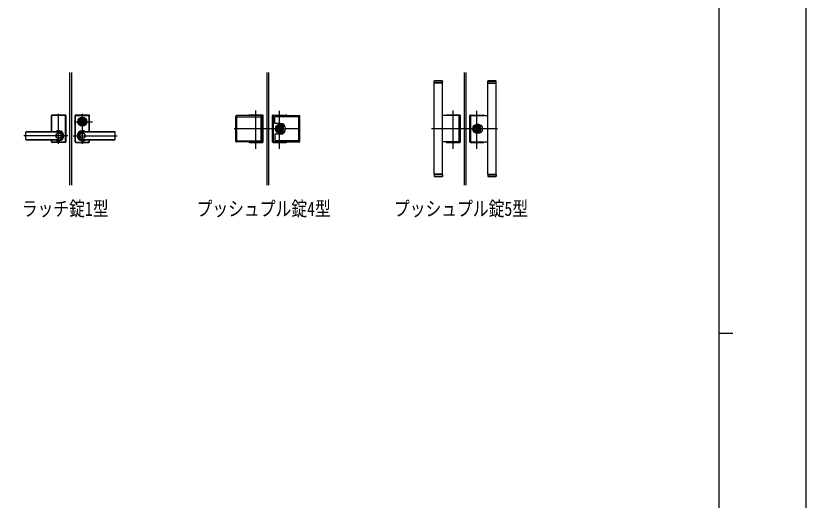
# Model space of a CAD drawing. Units: millimetres, scale not verified. Extents: x -4205 to 4205, y -2970 to 2970.
# Drawn here: x 1401 to 4205, y -468 to 1251 of the extents above; entities that cross this region are included whole.
import ezdxf
from ezdxf.enums import TextEntityAlignment as Align

# ---------------------------------------------------------------- set-up
doc = ezdxf.new("R2010")
doc.units = ezdxf.units.MM
doc.header["$LTSCALE"] = 10
for name, color, linetype in [('0-1_FRONT_V1', 7, 'Continuous'), ('0-2_USER1', 3, 'Continuous'), ('0-3_YKK_12', 2, 'Continuous'), ('0-4_YKK_13', 4, 'Continuous'), ('0-7_YKK_ZWAK', 7, 'Continuous')]:
    doc.layers.add(name, color=color, linetype=linetype)
doc.styles.add('ＭＳ ゴシック', font='')
doc.styles.get('ＭＳ ゴシック').set_extended_font_data('MS Gothic')

msp = doc.modelspace()

# ---------------------------------------------------------------- linework, layer by layer
at = {"layer": '0-1_FRONT_V1'}
for p, q in [((1592.02, 1050.33), (1592.02, 650.33)), ((1598.02, 1050.33), (1598.02, 650.33)), ((2292.02, 1050.33), (2292.02, 650.33)), ((2298.02, 1050.33), (2298.02, 650.33)), ((2992.02, 1050.33), (2992.02, 650.33)), ((2998.02, 1050.33), (2998.02, 650.33))]:
    msp.add_line(p, q, dxfattribs=at)
at = {"layer": '0-3_YKK_12'}
for p, q in [((1553.02, 796.83), (1553.02, 903.83)), ((1637.02, 796.83), (1637.02, 903.83)), ((2253.02, 779.42), (2253.02, 914.89)), ((2337.02, 778.73), (2337.02, 913.51)), ((2953.02, 779.42), (2953.02, 914.89)), ((3037.02, 778.73), (3037.02, 913.51)), ((1608, 875.33), (1673.15, 875.33)), ((2410.05, 850.33), (2175.93, 850.33)), ((3110.05, 850.33), (2875.93, 850.33)), ((1585.56, 825.33), (1428.96, 825.33)), ((1604.48, 825.33), (1761.08, 825.33))]:
    msp.add_line(p, q, dxfattribs=at)
at = {"layer": '0-4_YKK_13'}
for p, q in [((2885.02, 1019.33), (2885.52, 1019.83)), ((2885.02, 1012.83), (2885.02, 1019.33)), ((2915.02, 1019.33), (2885.02, 1019.33)), ((2915.02, 1012.83), (2885.02, 1012.83)), ((2915.02, 1011.83), (2885.02, 1011.83)), ((2885.02, 688.83), (2885.02, 1011.83)), ((2885.52, 1019.83), (2914.52, 1019.83)), ((2886.02, 1011.83), (2886.02, 1012.83)), ((2914.02, 1011.83), (2914.02, 1012.83)), ((2914.52, 1019.83), (2915.02, 1019.33)), ((2915.02, 1012.83), (2915.02, 1019.33)), ((2915.02, 1016.61), (2915.02, 1015.61)), ((2915.02, 688.83), (2915.02, 1011.83)), ((3075.02, 1012.83), (3075.02, 1019.33)), ((3075.02, 1019.33), (3105.02, 1019.33)), ((3075.02, 1016.61), (3075.02, 1015.61)), ((3075.02, 1012.83), (3105.02, 1012.83)), ((3075.02, 1011.83), (3105.02, 1011.83)), ((3075.02, 688.83), (3075.02, 1011.83)), ((3076.02, 1011.83), (3076.02, 1012.83)), ((3104.02, 1011.83), (3104.02, 1012.83)), ((3105.02, 1019.33), (3104.52, 1019.83)), ((3105.02, 1012.83), (3105.02, 1019.33)), ((3105.02, 688.83), (3105.02, 1011.83)), ((1529.52, 898.83), (1576.52, 898.83)), ((1576.02, 898.33), (1530.02, 898.33)), ((1575.39, 897.7), (1530.65, 897.7)), ((1660.52, 898.83), (1613.52, 898.83)), ((1614.02, 898.33), (1660.02, 898.33)), ((1614.65, 897.7), (1659.39, 897.7)), ((2229.52, 898.83), (2276.52, 898.83)), ((2276.02, 898.33), (2230.02, 898.33)), ((2313.52, 898.83), (2360.52, 898.83)), ((2314.02, 898.33), (2360.02, 898.33)), ((2929.52, 898.83), (2976.52, 898.83)), ((2976.02, 898.33), (2930.02, 898.33)), ((3013.52, 898.83), (3060.52, 898.83)), ((3014.02, 898.33), (3060.02, 898.33)), ((1527.52, 840.01), (1527.52, 896.83)), ((1528.02, 840.01), (1528.02, 896.33)), ((1528.65, 840.01), (1528.65, 895.7)), ((1577.39, 804.96), (1577.39, 895.7)), ((1578.02, 804.33), (1578.02, 896.33)), ((1578.52, 896.83), (1578.52, 803.83)), ((1611.52, 896.83), (1611.52, 803.83)), ((1612.02, 804.33), (1612.02, 896.33)), ((1612.65, 804.96), (1612.65, 895.7)), ((1626.26, 877.83), (1626.41, 877.83)), ((1630.32, 876.83), (1632.78, 876.83)), ((1630.32, 873.83), (1630.32, 876.83)), ((1630.32, 873.83), (1632.78, 873.83)), ((1632.86, 874.39), (1632.86, 876.27)), ((1633.16, 876.57), (1633.81, 876.57)), ((1633.16, 874.09), (1633.81, 874.09)), ((1633.92, 876.61), (1634.11, 876.73)), ((1633.92, 874.05), (1634.11, 873.92)), ((1634.11, 876.73), (1635.17, 876.73)), ((1634.11, 873.92), (1635.17, 873.92)), ((1635.17, 876.73), (1635.33, 876.16)), ((1635.17, 873.92), (1635.27, 874.29)), ((1635.42, 874.29), (1635.27, 874.29)), ((1635.52, 876.01), (1635.71, 876.01)), ((1635.98, 875.2), (1635.7, 874.48)), ((1635.98, 876.36), (1635.9, 876.14)), ((1635.98, 876.36), (1637.13, 876.36)), ((1636.12, 875.29), (1636.35, 875.29)), ((1636.5, 875.17), (1636.61, 874.54)), ((1638.06, 874.29), (1636.91, 874.29)), ((1637.54, 875.49), (1637.43, 876.12)), ((1637.92, 875.37), (1637.69, 875.37)), ((1638.06, 875.46), (1638.34, 876.18)), ((1638.06, 874.29), (1638.14, 874.52)), ((1638.52, 874.65), (1638.33, 874.65)), ((1638.62, 876.36), (1638.77, 876.36)), ((1638.86, 873.92), (1638.71, 874.5)), ((1638.86, 876.73), (1638.77, 876.36)), ((1639.93, 876.73), (1638.86, 876.73)), ((1639.93, 873.92), (1638.86, 873.92)), ((1640.12, 876.61), (1639.93, 876.73)), ((1640.12, 874.05), (1639.93, 873.92)), ((1640.88, 876.57), (1640.23, 876.57)), ((1640.88, 874.09), (1640.23, 874.09)), ((1641.18, 874.39), (1641.18, 876.27)), ((1641.26, 876.83), (1643.72, 876.83)), ((1641.26, 873.83), (1643.72, 873.83)), ((1643.72, 873.83), (1643.72, 876.83)), ((1647.78, 877.83), (1647.63, 877.83)), ((1647.78, 872.83), (1647.63, 872.83)), ((1661.39, 840.01), (1661.39, 895.7)), ((1662.02, 840.01), (1662.02, 896.33)), ((1662.52, 840.01), (1662.52, 896.83)), ((2181.38, 805.83), (2181.38, 894.83)), ((2272.37, 896.83), (2183.38, 896.83)), ((2185.38, 808.83), (2185.38, 891.83)), ((2186.38, 892.83), (2269.37, 892.83)), ((2270.37, 891.83), (2270.37, 808.83)), ((2274.37, 805.83), (2274.37, 894.83)), ((2278.02, 804.33), (2278.02, 896.33)), ((2278.52, 803.83), (2278.52, 896.83)), ((2311.52, 803.83), (2311.52, 896.83)), ((2312.02, 804.33), (2312.02, 896.33)), ((2315.67, 805.83), (2315.67, 894.83)), ((2317.67, 896.83), (2406.66, 896.83)), ((2319.67, 870.33), (2319.67, 891.83)), ((2403.66, 892.83), (2320.67, 892.83)), ((2339.22, 869.33), (2320.67, 869.33)), ((2404.66, 808.83), (2404.66, 891.83)), ((2408.66, 805.83), (2408.66, 894.83)), ((2972.37, 896.83), (2915.02, 896.83)), ((2974.37, 805.83), (2974.37, 894.83)), ((2978.02, 804.33), (2978.02, 896.33)), ((2978.52, 803.83), (2978.52, 896.83)), ((3011.52, 803.83), (3011.52, 896.83)), ((3012.02, 804.33), (3012.02, 896.33)), ((3015.67, 805.83), (3015.67, 894.83)), ((3017.67, 896.83), (3075.02, 896.83)), ((2332.78, 851.83), (2330.32, 851.83)), ((2330.32, 848.83), (2330.32, 851.83)), ((2332.78, 848.83), (2330.32, 848.83)), ((2332.67, 849.48), (2333.32, 849.48)), ((2333.35, 851.35), (2333.77, 850.93)), ((2340.28, 860.73), (2333.76, 860.73)), ((2333.77, 850.93), (2334.16, 850.93)), ((2335.02, 851.53), (2334.16, 850.93)), ((2335.02, 849.13), (2334.16, 849.73)), ((2335.62, 851.53), (2335.02, 851.53)), ((2335.02, 849.13), (2335.62, 849.13)), ((2336.12, 851.03), (2335.62, 851.53)), ((2335.62, 849.13), (2336.07, 849.58)), ((2336.07, 850.13), (2336.07, 849.58)), ((2336.89, 851.03), (2336.12, 851.03)), ((2336.27, 850.33), (2336.45, 850.33)), ((2337.59, 850.33), (2336.89, 851.03)), ((2337.15, 849.63), (2337.92, 849.63)), ((2337.59, 850.33), (2337.77, 850.33)), ((2337.92, 849.63), (2338.42, 849.13)), ((2338.42, 851.53), (2337.97, 851.08)), ((2337.97, 850.53), (2337.97, 851.08)), ((2339.02, 851.53), (2338.42, 851.53)), ((2338.42, 849.13), (2339.02, 849.13)), ((2339.02, 851.53), (2339.88, 850.93)), ((2339.02, 849.13), (2339.88, 849.73)), ((2340.47, 850.93), (2339.88, 850.93)), ((2340.27, 849.73), (2339.88, 849.73)), ((2340.69, 849.31), (2340.27, 849.73)), ((2340.72, 851.18), (2340.47, 850.93)), ((2341.37, 851.18), (2340.72, 851.18)), ((2341.37, 849.53), (2340.93, 849.28)), ((2343.72, 851.83), (2341.26, 851.83)), ((2343.72, 848.83), (2341.26, 848.83)), ((2341.37, 849.53), (2341.37, 851.18)), ((2343.72, 848.83), (2343.72, 851.83)), ((3032.78, 851.83), (3030.32, 851.83)), ((3030.32, 848.83), (3030.32, 851.83)), ((3032.78, 848.83), (3030.32, 848.83)), ((3032.67, 849.48), (3033.32, 849.48)), ((3033.35, 851.35), (3033.77, 850.93)), ((3040.28, 860.73), (3033.76, 860.73)), ((3033.77, 850.93), (3034.16, 850.93)), ((3035.02, 851.53), (3034.16, 850.93)), ((3035.02, 849.13), (3034.16, 849.73)), ((3035.62, 851.53), (3035.02, 851.53)), ((3035.02, 849.13), (3035.62, 849.13)), ((3036.12, 851.03), (3035.62, 851.53)), ((3035.62, 849.13), (3036.07, 849.58)), ((3036.07, 850.13), (3036.07, 849.58)), ((3036.89, 851.03), (3036.12, 851.03)), ((3036.27, 850.33), (3036.45, 850.33)), ((3037.59, 850.33), (3036.89, 851.03)), ((3037.15, 849.63), (3037.92, 849.63)), ((3037.59, 850.33), (3037.77, 850.33)), ((3037.92, 849.63), (3038.42, 849.13)), ((3038.42, 851.53), (3037.97, 851.08)), ((3037.97, 850.53), (3037.97, 851.08)), ((3039.02, 851.53), (3038.42, 851.53)), ((3038.42, 849.13), (3039.02, 849.13)), ((3039.02, 851.53), (3039.88, 850.93)), ((3039.02, 849.13), (3039.88, 849.73)), ((3040.47, 850.93), (3039.88, 850.93)), ((3040.27, 849.73), (3039.88, 849.73)), ((3040.69, 849.31), (3040.27, 849.73)), ((3040.72, 851.18), (3040.47, 850.93)), ((3041.37, 851.18), (3040.72, 851.18)), ((3041.37, 849.53), (3040.93, 849.28)), ((3043.72, 851.83), (3041.26, 851.83)), ((3043.72, 848.83), (3041.26, 848.83)), ((3041.37, 849.53), (3041.37, 851.18)), ((3043.72, 848.83), (3043.72, 851.83)), ((1437.02, 812.65), (1437.02, 838.01)), ((1553.02, 840.01), (1439.02, 840.01)), ((1439.02, 839.33), (1553.02, 839.33)), ((1637.02, 840.01), (1751.02, 840.01)), ((1751.02, 839.33), (1637.02, 839.33)), ((1753.02, 812.65), (1753.02, 838.01)), ((2319.67, 830.33), (2319.67, 808.83)), ((2339.22, 831.33), (2320.67, 831.33)), ((1439.02, 811.33), (1553.02, 811.33)), ((1553.02, 810.65), (1439.02, 810.65)), ((1527.52, 803.83), (1527.52, 810.65)), ((1528.02, 804.33), (1528.02, 810.65)), ((1528.65, 804.96), (1528.65, 810.65)), ((1576.52, 801.83), (1529.52, 801.83)), ((1576.02, 802.33), (1530.02, 802.33)), ((1575.39, 802.96), (1530.65, 802.96)), ((1613.52, 801.83), (1660.52, 801.83)), ((1614.02, 802.33), (1660.02, 802.33)), ((1614.65, 802.96), (1659.39, 802.96)), ((1751.02, 811.33), (1637.02, 811.33)), ((1637.02, 810.65), (1751.02, 810.65)), ((1661.39, 804.96), (1661.39, 810.65)), ((1662.02, 804.33), (1662.02, 810.65)), ((1662.52, 803.83), (1662.52, 810.65)), ((2272.37, 803.83), (2183.38, 803.83)), ((2186.38, 807.83), (2269.37, 807.83)), ((2229.52, 801.83), (2276.52, 801.83)), ((2276.02, 802.33), (2230.02, 802.33)), ((2313.52, 801.83), (2360.52, 801.83)), ((2314.02, 802.33), (2360.02, 802.33)), ((2317.67, 803.83), (2406.66, 803.83)), ((2403.66, 807.83), (2320.67, 807.83)), ((2972.37, 803.83), (2915.02, 803.83)), ((2929.52, 801.83), (2976.52, 801.83)), ((2976.02, 802.33), (2930.02, 802.33)), ((3013.52, 801.83), (3060.52, 801.83)), ((3014.02, 802.33), (3060.02, 802.33)), ((3017.67, 803.83), (3075.02, 803.83)), ((2915.02, 688.83), (2885.02, 688.83)), ((2915.02, 681.33), (2885.02, 681.33)), ((2885.02, 681.33), (2885.52, 680.83)), ((2886.02, 688.83), (2886.02, 687.83)), ((2914.02, 688.83), (2914.02, 687.83)), ((2915.02, 687.83), (2915.02, 681.33)), ((2915.02, 684.05), (2915.02, 685.05)), ((3075.02, 688.83), (3105.02, 688.83)), ((3075.02, 687.83), (3105.02, 687.83)), ((3075.02, 687.83), (3075.02, 681.33)), ((3075.02, 684.05), (3075.02, 685.05)), ((3075.52, 680.83), (3075.02, 681.33)), ((3075.02, 681.33), (3105.02, 681.33)), ((3104.52, 680.83), (3075.52, 680.83)), ((3076.02, 688.83), (3076.02, 687.83)), ((3104.02, 688.83), (3104.02, 687.83)), ((3105.02, 681.33), (3104.52, 680.83)), ((3105.02, 687.83), (3105.02, 681.33))]:
    msp.add_line(p, q, dxfattribs=at)
for points in [[(3104.52, 1019.83), (3075.52, 1019.83), (3075.02, 1019.33)], [(2332.67, 849.48), (2332.67, 851.13), (2333.11, 851.38)], [(2333.32, 849.48), (2333.57, 849.73), (2334.16, 849.73)], [(2336.27, 850.33), (2336.45, 850.33), (2337.15, 849.63)], [(3032.67, 849.48), (3032.67, 851.13), (3033.11, 851.38)], [(3033.32, 849.48), (3033.57, 849.73), (3034.16, 849.73)], [(3036.27, 850.33), (3036.45, 850.33), (3037.15, 849.63)], [(2915.02, 687.83), (2885.02, 687.83), (2885.02, 681.33)], [(2885.52, 680.83), (2914.52, 680.83), (2915.02, 681.33)]]:
    msp.add_lwpolyline(points, dxfattribs=at)
for centre, radius in [((1637.02, 875.33), 16), ((1637.02, 875.33), 14), ((1637.02, 875.33), 11.05), ((1637.02, 875.33), 10.9), ((1637.02, 875.33), 9.93), ((1637.02, 875.33), 8.4), ((1637.02, 875.33), 8.3), ((1637.02, 875.33), 4.3), ((2339.32, 850.33), 17), ((2337.02, 850.33), 13.75), ((2337.02, 850.33), 12.5), ((2337.02, 850.33), 10.9), ((2337.02, 850.33), 9.93), ((2337.02, 850.33), 8.4), ((2337.02, 850.33), 8.3), ((3039.32, 850.33), 17), ((3037.02, 850.33), 13.75), ((3037.02, 850.33), 12.5), ((3037.02, 850.33), 10.9), ((3037.02, 850.33), 9.93), ((3037.02, 850.33), 8.4), ((3037.02, 850.33), 8.3), ((1553.02, 825.33), 9.6), ((1553.02, 825.33), 9.15), ((1637.02, 825.33), 9.6), ((1637.02, 825.33), 9.15)]:
    msp.add_circle(centre, radius, dxfattribs=at)
for centre, radius, start, end in [((2900.02, 837.83), 182.5, 85.75781, 94.24219), ((3090.02, 837.83), 182.5, 85.75781, 94.24219), ((1529.52, 896.83), 2, 90, 180), ((1530.02, 896.33), 2, 90, 180), ((1530.65, 895.7), 2, 90, 180), ((1575.39, 895.7), 2, 0, 90), ((1576.02, 896.33), 2, 0, 90), ((1576.52, 896.83), 2, 0, 90), ((1613.52, 896.83), 2, 90, 180), ((1614.02, 896.33), 2, 90, 180), ((1614.65, 895.7), 2, 90, 180), ((1659.39, 895.7), 2, 0, 90), ((1660.02, 896.33), 2, 0, 90), ((1660.52, 896.83), 2, 0, 90), ((2229.52, 896.83), 2, 90, 180), ((2230.02, 896.33), 2, 90, 165.52249), ((2276.02, 896.33), 2, 0, 90), ((2276.52, 896.83), 2, 0, 90), ((2313.52, 896.83), 2, 90, 180), ((2314.02, 896.33), 2, 90, 180), ((2360.02, 896.33), 2, 14.47751, 90), ((2360.52, 896.83), 2, 0, 90), ((2929.52, 896.83), 2, 90, 177.83656), ((2930.02, 896.33), 2, 90, 163.27669), ((2976.02, 896.33), 2, 0, 90), ((2976.52, 896.83), 2, 0, 90), ((3013.52, 896.83), 2, 90, 180), ((3014.02, 896.33), 2, 90, 180), ((3060.02, 896.33), 2, 14.47751, 90), ((3060.52, 896.83), 2, 0, 90), ((1637.02, 875.33), 5.65, 164.60412, 195.39588), ((1637.02, 875.33), 4.5, 19.47122, 160.52878), ((1637.02, 875.33), 4.5, 199.47122, 340.52878), ((1633.16, 876.27), 0.3, 90, 180), ((1633.16, 874.39), 0.3, 180, 270), ((1633.81, 876.77), 0.2, 270, 305), ((1633.81, 873.89), 0.2, 55, 90), ((1635.52, 876.21), 0.2, 195, 270), ((1635.42, 874.59), 0.3, 270, 338), ((1635.71, 876.21), 0.2, 270, 340), ((1636.12, 875.14), 0.15, 90, 158), ((1636.35, 875.14), 0.15, 10, 90), ((1636.91, 874.59), 0.3, 190, 270), ((1637.13, 876.06), 0.3, 10, 90), ((1637.69, 875.52), 0.15, 190, 270), ((1637.92, 875.52), 0.15, 270, 338), ((1638.33, 874.45), 0.2, 90, 160), ((1638.62, 876.06), 0.3, 90, 158), ((1638.52, 874.45), 0.2, 15, 90), ((1640.23, 876.77), 0.2, 235, 270), ((1640.23, 873.89), 0.2, 90, 125), ((1640.88, 876.27), 0.3, 0, 90), ((1640.88, 874.39), 0.3, 270, 0), ((1637.02, 875.33), 5.65, 344.60412, 15.39588), ((2183.38, 894.83), 2, 90, 180), ((2186.38, 891.83), 1, 90, 180), ((2269.37, 891.83), 1, 0, 90), ((2272.37, 894.83), 2, 0, 90), ((2317.67, 894.83), 2, 90, 180), ((2320.67, 891.83), 1, 90, 180), ((2320.67, 870.33), 1, 180, 270), ((2339.22, 850.33), 19, 270, 90), ((2403.66, 891.83), 1, 0, 90), ((2406.66, 894.83), 2, 0, 90), ((2929.52, 896.83), 2, 179.04876, 180), ((2930.02, 896.33), 2, 164.53786, 180), ((2972.37, 894.83), 2, 0, 90), ((3017.67, 894.83), 2, 90, 180), ((3060.02, 896.33), 2, 0, 14.47751), ((1553.02, 825.33), 18, 234.64233, 125.35767), ((1637.02, 825.33), 18, 54.64233, 305.35767), ((2337.02, 850.33), 13.5, 90, 270), ((2337.22, 850.33), 5.7, 164.74248, 195.25752), ((2337.02, 850.33), 4.5, 19.47122, 160.52878), ((2337.02, 850.33), 4.5, 199.47122, 340.52878), ((2333.21, 851.21), 0.2, 45, 120), ((2336.27, 850.13), 0.2, 90, 180), ((2337.02, 850.33), 13.5, 270, 90), ((2337.77, 850.53), 0.2, 270, 0), ((2340.83, 849.45), 0.2, 225, 300), ((2337.22, 850.33), 5.7, 344.74248, 15.25752), ((3037.02, 850.33), 13.5, 90, 270), ((3037.22, 850.33), 5.7, 164.74248, 195.25752), ((3037.02, 850.33), 4.5, 19.47122, 160.52878), ((3037.02, 850.33), 4.5, 199.47122, 340.52878), ((3033.21, 851.21), 0.2, 45, 120), ((3036.27, 850.13), 0.2, 90, 180), ((3037.02, 850.33), 13.5, 270, 90), ((3037.77, 850.53), 0.2, 270, 0), ((3040.83, 849.45), 0.2, 225, 300), ((3037.22, 850.33), 5.7, 344.74248, 15.25752), ((1439.02, 838.01), 2, 90, 180), ((1439.02, 837.33), 2, 90, 180), ((1439.02, 813.33), 2, 180, 270), ((1553.02, 825.33), 14.68, 269.99997, 90.00003), ((1553.02, 825.33), 14, 270, 90.00003), ((1637.02, 825.33), 14.68, 89.99997, 270.00003), ((1637.02, 825.33), 14, 89.99997, 270), ((1751.02, 838.01), 2, 0, 90), ((1751.02, 837.33), 2, 0, 90), ((1751.02, 813.33), 2, 270, 0), ((2320.67, 830.33), 1, 90, 180), ((1439.02, 812.65), 2, 180, 270), ((1529.52, 803.83), 2, 180, 270), ((1530.02, 804.33), 2, 180, 270), ((1530.65, 804.96), 2, 180, 270), ((1575.39, 804.96), 2, 270, 0), ((1576.02, 804.33), 2, 270, 0), ((1576.52, 803.83), 2, 270, 0), ((1613.52, 803.83), 2, 180, 270), ((1614.02, 804.33), 2, 180, 270), ((1614.65, 804.96), 2, 180, 270), ((1659.39, 804.96), 2, 270, 0), ((1660.02, 804.33), 2, 270, 0), ((1660.52, 803.83), 2, 270, 0), ((1751.02, 812.65), 2, 270, 0), ((2183.38, 805.83), 2, 180, 270), ((2186.38, 808.83), 1, 180, 270), ((2229.52, 803.83), 2, 180, 270), ((2230.02, 804.33), 2, 193.43251, 270), ((2269.37, 808.83), 1, 270, 0), ((2272.37, 805.83), 2, 270, 0), ((2276.02, 804.33), 2, 270, 0), ((2276.52, 803.83), 2, 270, 0), ((2313.52, 803.83), 2, 180, 270), ((2314.02, 804.33), 2, 180, 270), ((2317.67, 805.83), 2, 180, 270), ((2320.67, 808.83), 1, 180, 270), ((2360.02, 804.33), 2, 270, 345.52249), ((2360.52, 803.83), 2, 270, 0), ((2403.66, 808.83), 1, 270, 0), ((2406.66, 805.83), 2, 270, 0), ((2929.52, 803.83), 2, 180, 180.55079), ((2929.52, 803.83), 2, 181.44968, 270), ((2930.02, 804.33), 2, 180, 195.0471), ((2930.02, 804.33), 2, 195.97984, 270), ((2972.37, 805.83), 2, 270, 0), ((2976.02, 804.33), 2, 270, 0), ((2976.52, 803.83), 2, 270, 0), ((3013.52, 803.83), 2, 180, 270), ((3014.02, 804.33), 2, 180, 270), ((3017.67, 805.83), 2, 180, 270), ((3060.02, 804.33), 2, 270, 345.52249), ((3060.52, 803.83), 2, 270, 0), ((3060.02, 804.33), 2, 345.52249, 0), ((3060.52, 803.83), 2, 358.47685, 0), ((2900.02, 862.83), 182.5, 265.75781, 274.24219), ((3090.02, 862.83), 182.5, 265.75781, 274.24219)]:
    msp.add_arc(centre, radius, start, end, dxfattribs=at)
at = {"layer": '0-7_YKK_ZWAK'}
for p, q in [((3895.02, 2775), (3895.02, -2525)), ((3895.02, 125), (3945.02, 125))]:
    msp.add_line(p, q, dxfattribs=at)
msp.add_lwpolyline([(-4205, -2970), (4205, -2970), (4205, 2970), (-4205, 2970)], close=True, dxfattribs=at)

# ---------------------------------------------------------------- texts
at = {"layer": '0-2_USER1', "style": 'ＭＳ ゴシック', "width": 0.8}
for s, p in [('ラッチ錠1型', (1422.2, 525.62)), ('プッシュプル錠4型', (2042.42, 525.62)), ('プッシュプル錠5型', (2742.42, 525.62))]:
    msp.add_text(s, height=51.32, dxfattribs=at).set_placement(p, align=Align.BOTTOM_LEFT)

doc.saveas('drawing.dxf')
